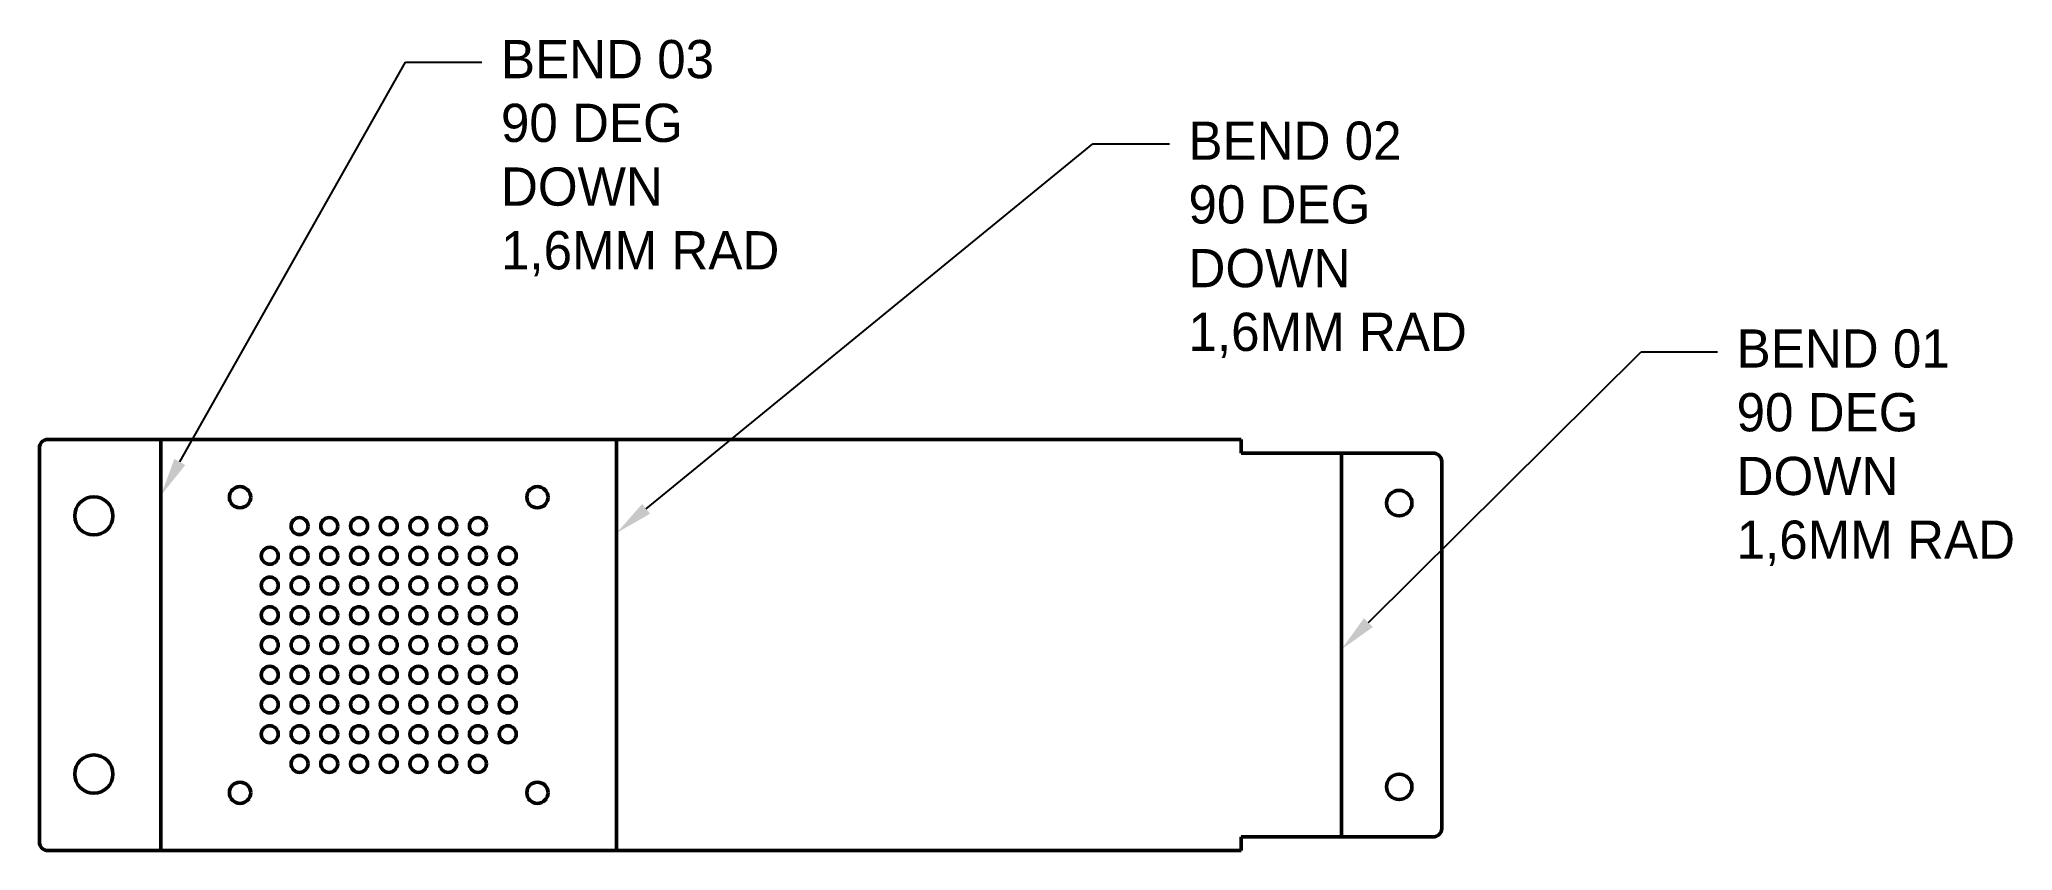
# Model space of a CAD drawing. Header units: millimetres. Extents: x -138 to 327, y -97 to 94.
import ezdxf
from ezdxf import colors
from ezdxf.entities.mleader import LeaderData, LeaderLine
from ezdxf.math import Vec2, Vec3

# ---------------------------------------------------------------- set-up
doc = ezdxf.new("R2010")
doc.units = ezdxf.units.MM
for name, color, linetype, lineweight in [('IV_BEND_DOWN', 7, 'Continuous', 50), ('IV_INTERIOR_PROFILES', 7, 'Continuous', 50), ('IV_OUTER_PROFILE', 7, 'Continuous', 50)]:
    doc.layers.add(name, color=color, linetype=linetype, lineweight=lineweight)

msp = doc.modelspace()

# ---------------------------------------------------------------- linework, layer by layer
at = {"layer": 'IV_BEND_DOWN'}
for p, q in [((-1.81, -96.8), (-1.81, 0)), ((-109.03, 0), (-109.03, -96.8)), ((168.81, -93.6), (168.81, -3.2))]:
    msp.add_line(p, q, dxfattribs=at)
at = {"layer": 'IV_INTERIOR_PROFILES'}
for centre, radius in [((-124.84, -18), 4.5), ((-90.42, -13.6), 2.5), ((-20.42, -13.6), 2.5), ((182.42, -15), 3), ((-76.42, -20.4), 2), ((-69.42, -20.4), 2), ((-62.42, -20.4), 2), ((-55.42, -20.4), 2), ((-48.42, -20.4), 2), ((-41.42, -20.4), 2), ((-34.42, -20.4), 2), ((-83.42, -27.4), 2), ((-76.42, -27.4), 2), ((-69.42, -27.4), 2), ((-62.42, -27.4), 2), ((-55.42, -27.4), 2), ((-48.42, -27.4), 2), ((-41.42, -27.4), 2), ((-34.42, -27.4), 2), ((-27.42, -27.4), 2), ((-83.42, -34.4), 2), ((-76.42, -34.4), 2), ((-69.42, -34.4), 2), ((-62.42, -34.4), 2), ((-55.42, -34.4), 2), ((-48.42, -34.4), 2), ((-41.42, -34.4), 2), ((-34.42, -34.4), 2), ((-27.42, -34.4), 2), ((-83.42, -41.4), 2), ((-76.42, -41.4), 2), ((-69.42, -41.4), 2), ((-62.42, -41.4), 2), ((-55.42, -41.4), 2), ((-48.42, -41.4), 2), ((-41.42, -41.4), 2), ((-34.42, -41.4), 2), ((-27.42, -41.4), 2), ((-83.42, -48.4), 2), ((-76.42, -48.4), 2), ((-69.42, -48.4), 2), ((-62.42, -48.4), 2), ((-55.42, -48.4), 2), ((-48.42, -48.4), 2), ((-41.42, -48.4), 2), ((-34.42, -48.4), 2), ((-27.42, -48.4), 2), ((-83.42, -55.4), 2), ((-76.42, -55.4), 2), ((-69.42, -55.4), 2), ((-62.42, -55.4), 2), ((-55.42, -55.4), 2), ((-48.42, -55.4), 2), ((-41.42, -55.4), 2), ((-34.42, -55.4), 2), ((-27.42, -55.4), 2), ((-83.42, -62.4), 2), ((-76.42, -62.4), 2), ((-69.42, -62.4), 2), ((-62.42, -62.4), 2), ((-55.42, -62.4), 2), ((-48.42, -62.4), 2), ((-41.42, -62.4), 2), ((-34.42, -62.4), 2), ((-27.42, -62.4), 2), ((-83.42, -69.4), 2), ((-76.42, -69.4), 2), ((-69.42, -69.4), 2), ((-62.42, -69.4), 2), ((-55.42, -69.4), 2), ((-48.42, -69.4), 2), ((-41.42, -69.4), 2), ((-34.42, -69.4), 2), ((-27.42, -69.4), 2), ((-124.84, -78.8), 4.5), ((-76.42, -76.4), 2), ((-69.42, -76.4), 2), ((-62.42, -76.4), 2), ((-55.42, -76.4), 2), ((-48.42, -76.4), 2), ((-41.42, -76.4), 2), ((-34.42, -76.4), 2), ((182.42, -81.8), 3), ((-90.42, -83.2), 2.5), ((-20.42, -83.2), 2.5)]:
    msp.add_circle(centre, radius, dxfattribs=at)
at = {"layer": 'IV_OUTER_PROFILE'}
for p, q in [((-137.64, -94.8), (-137.64, -2)), ((-135.64, 0), (145.2, 0)), ((145.2, -3.2), (145.2, 0)), ((145.2, -3.2), (190.42, -3.2)), ((192.42, -91.6), (192.42, -5.2)), ((145.2, -96.8), (-135.64, -96.8)), ((145.2, -93.6), (190.42, -93.6)), ((145.2, -96.8), (145.2, -93.6))]:
    msp.add_line(p, q, dxfattribs=at)
for centre, start, end in [((-135.64, -2), 90, 180), ((190.42, -5.2), 360, 90), ((190.42, -91.6), 270, 0), ((-135.64, -94.8), 180, 270)]:
    msp.add_arc(centre, 2, start, end, dxfattribs=at)

# ---------------------------------------------------------------- leaders
ml = msp.add_multileader_mtext('Standard')
ml.set_content('BEND 03\\P90 DEG\\PDOWN \\P1,6MM RAD', color=256)
ml.set_leader_properties()
ml.build(insert=Vec2(0, 0))
ml.multileader.update_dxf_attribs({"text_right_attachment_type": 6, "dogleg_length": 0.36, "arrow_head_size": 9, "scale": 50})
ctx = ml.context
ctx.base_point, ctx.scale, ctx.char_height, ctx.arrow_head_size, ctx.landing_gap_size, ctx.plane_origin = Vec3(-33.51, 88.8), 50, 9, 9, 4.5, Vec3(122.14, 44.33)
ctx.right_attachment = 6
notes = []
notes.append((ctx, [(0, (1, 1, 0), (-51.51, 88.8), (1, 0), 18, [(0, [(-109.03, -13.15)], 0, [])])]))
ctx.mtext.insert, ctx.mtext.flow_direction = Vec3(-29.01, 94.05), 5
ml = msp.add_multileader_mtext('Standard')
ml.set_content('BEND 02\\P90 DEG\\PDOWN \\P1,6MM RAD', color=256)
ml.set_leader_properties()
ml.build(insert=Vec2(0, 0))
ml.multileader.update_dxf_attribs({"text_right_attachment_type": 6, "dogleg_length": 0.36, "arrow_head_size": 9, "scale": 50})
ctx = ml.context
ctx.base_point, ctx.scale, ctx.char_height, ctx.arrow_head_size, ctx.landing_gap_size, ctx.plane_origin = Vec3(128.32, 69.6), 50, 9, 9, 4.5, Vec3(229.36, 35.45)
ctx.right_attachment = 6
notes.append((ctx, [(0, (1, 1, 0), (110.32, 69.6), (1, 0), 18, [(0, [(-1.81, -22.04)], 0, [])])]))
ctx.mtext.insert, ctx.mtext.flow_direction = Vec3(132.82, 74.85), 5
ml = msp.add_multileader_mtext('Standard')
ml.set_content('BEND 01\\P90 DEG\\PDOWN \\P1,6MM RAD', color=256)
ml.set_leader_properties()
ml.build(insert=Vec2(0, 0))
ml.multileader.update_dxf_attribs({"text_right_attachment_type": 6, "dogleg_length": 0.36, "arrow_head_size": 9, "scale": 50})
ctx = ml.context
ctx.base_point, ctx.scale, ctx.char_height, ctx.arrow_head_size, ctx.landing_gap_size, ctx.plane_origin = Vec3(257.34, 20.66), 50, 9, 9, 4.5, Vec3(399.98, 8.03)
ctx.right_attachment = 6
notes.append((ctx, [(0, (1, 1, 0), (239.34, 20.66), (1, 0), 18, [(0, [(168.81, -49.46)], 0, [])])]))
ctx.mtext.insert, ctx.mtext.flow_direction = Vec3(261.84, 25.91), 5
for ctx, leaders in notes:
    for number, flags, end, landing, length, lines in leaders:
        leader = LeaderData()
        leader.index, (leader.has_last_leader_line, leader.has_dogleg_vector, leader.attachment_direction) = number, flags
        leader.last_leader_point, leader.dogleg_vector, leader.dogleg_length = Vec3(end), Vec3(landing), length
        for number, points, colour, breaks in lines:
            line = LeaderLine()
            line.index, line.vertices, line.color, line.breaks = number, Vec3.list(points), colors.encode_raw_color(colour), breaks
            leader.lines.append(line)
        ctx.leaders.append(leader)

doc.saveas('drawing.dxf')
